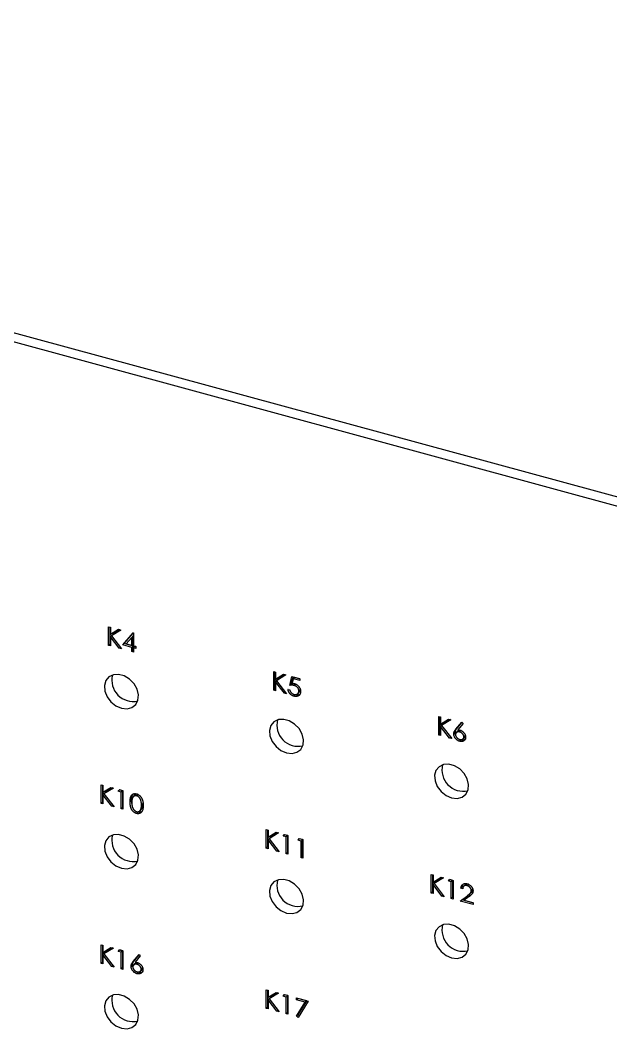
# Model space of a CAD drawing. Header units: millimetres. Extents: x 0 to 589, y 0 to 415.
# Drawn here: x 112 to 143.6, y 66.8 to 120.8 of the extents above; entities that cross this region are included whole.
import ezdxf

# ---------------------------------------------------------------- set-up
doc = ezdxf.new("R2010")
doc.units = ezdxf.units.MM

msp = doc.modelspace()

# ---------------------------------------------------------------- linework, layer by layer
at = {"color": 7, "linetype": 'Continuous', "lineweight": 25}
for p, q in [((175.258, 86.758), (49.965, 120.81)), ((174.869, 86.379), (49.576, 120.43)), ((116.694, 88.332), (116.786, 88.307)), ((116.694, 87.332), (116.694, 88.332)), ((116.771, 87.408), (116.771, 88.311)), ((116.786, 88.307), (116.786, 87.926)), ((116.786, 87.926), (117.216, 88.19)), ((117.348, 88.154), (116.841, 87.843)), ((117.317, 88.162), (116.919, 87.919)), ((117.216, 88.19), (117.348, 88.154)), ((116.864, 87.865), (116.786, 87.789)), ((116.786, 87.789), (116.786, 87.307)), ((117.265, 87.177), (116.786, 87.789)), ((116.919, 87.919), (116.841, 87.843)), ((116.841, 87.843), (117.388, 87.143)), ((116.864, 87.865), (116.864, 87.865)), ((117.448, 87.358), (118.011, 87.999)), ((117.525, 87.433), (118.02, 87.997)), ((117.937, 87.761), (117.63, 87.411)), ((118.015, 87.837), (117.937, 87.761)), ((117.937, 87.327), (117.937, 87.761)), ((118.011, 87.999), (118.03, 87.994)), ((118.015, 87.403), (118.015, 87.837)), ((118.03, 87.994), (118.03, 87.302)), ((116.771, 87.408), (116.694, 87.332)), ((116.786, 87.307), (116.694, 87.332)), ((116.786, 87.404), (116.771, 87.408)), ((117.32, 87.23), (117.265, 87.177)), ((117.388, 87.143), (117.265, 87.177)), ((117.525, 87.433), (117.448, 87.358)), ((117.937, 87.225), (117.448, 87.358)), ((118.015, 87.3), (117.525, 87.433)), ((117.63, 87.411), (117.937, 87.327)), ((118.015, 87.403), (117.937, 87.327)), ((118.015, 87.3), (117.937, 87.225)), ((117.937, 86.994), (117.937, 87.225)), ((118.015, 87.07), (117.937, 86.994)), ((118.03, 86.969), (117.937, 86.994)), ((118.015, 87.07), (118.015, 87.3)), ((118.03, 87.066), (118.015, 87.07)), ((118.03, 87.302), (118.149, 87.27)), ((118.108, 87.275), (118.03, 87.199)), ((118.03, 87.199), (118.03, 86.969)), ((118.149, 87.167), (118.03, 87.199)), ((118.149, 87.264), (118.108, 87.275)), ((118.149, 87.27), (118.149, 87.167)), ((125.538, 85.928), (125.63, 85.903)), ((125.538, 84.928), (125.538, 85.928)), ((125.616, 85.004), (125.616, 85.907)), ((125.63, 85.903), (125.63, 85.522)), ((125.63, 85.522), (126.061, 85.786)), ((125.708, 85.461), (125.63, 85.385)), ((125.63, 85.385), (125.63, 84.903)), ((126.109, 84.773), (125.63, 85.385)), ((126.193, 85.75), (125.686, 85.439)), ((125.763, 85.515), (125.686, 85.439)), ((125.686, 85.439), (126.232, 84.739)), ((125.708, 85.461), (125.708, 85.461)), ((126.161, 85.759), (125.763, 85.515)), ((126.061, 85.786), (126.193, 85.75)), ((126.411, 85.191), (126.517, 85.662)), ((126.489, 85.267), (126.574, 85.646)), ((126.517, 85.662), (126.94, 85.547)), ((126.589, 85.54), (126.534, 85.292)), ((126.667, 85.616), (126.589, 85.54)), ((126.94, 85.444), (126.589, 85.54)), ((126.94, 85.541), (126.667, 85.616)), ((126.94, 85.547), (126.94, 85.444)), ((125.616, 85.004), (125.538, 84.928)), ((125.63, 84.903), (125.538, 84.928)), ((125.63, 85), (125.616, 85.004)), ((126.164, 84.827), (126.109, 84.773)), ((126.305, 84.976), (126.398, 84.951)), ((126.489, 85.267), (126.411, 85.191)), ((126.716, 85.256), (126.638, 85.18)), ((126.826, 84.743), (126.923, 84.838)), ((126.965, 84.968), (126.887, 84.892)), ((126.232, 84.739), (126.109, 84.773)), ((126.698, 84.684), (126.62, 84.608)), ((134.382, 83.524), (134.475, 83.499)), ((134.382, 82.524), (134.382, 83.524)), ((134.46, 82.6), (134.46, 83.503)), ((134.475, 83.499), (134.475, 83.118)), ((134.475, 83.118), (134.905, 83.382)), ((135.037, 83.346), (134.53, 83.036)), ((135.005, 83.355), (134.608, 83.111)), ((134.905, 83.382), (135.037, 83.346)), ((135.304, 82.843), (135.612, 83.216)), ((135.382, 82.919), (135.62, 83.207)), ((135.612, 83.216), (135.684, 83.142)), ((134.552, 83.058), (134.475, 82.982)), ((134.475, 82.982), (134.475, 82.499)), ((134.953, 82.369), (134.475, 82.982)), ((134.608, 83.111), (134.53, 83.036)), ((134.53, 83.036), (135.077, 82.336)), ((134.552, 83.058), (134.552, 83.058)), ((135.267, 82.66), (135.189, 82.584)), ((135.283, 82.563), (135.267, 82.66)), ((135.382, 82.919), (135.304, 82.843)), ((135.411, 82.751), (135.314, 82.656)), ((135.684, 83.142), (135.411, 82.812)), ((135.576, 82.771), (135.498, 82.695)), ((134.46, 82.6), (134.382, 82.524)), ((134.475, 82.499), (134.382, 82.524)), ((134.475, 82.596), (134.46, 82.6)), ((135.008, 82.423), (134.953, 82.369)), ((135.077, 82.336), (134.953, 82.369)), ((135.579, 82.27), (135.501, 82.195)), ((135.682, 82.321), (135.779, 82.416)), ((135.809, 82.509), (135.731, 82.433)), ((116.297, 79.868), (116.389, 79.843)), ((116.297, 78.868), (116.297, 79.868)), ((116.375, 78.944), (116.375, 79.847)), ((116.389, 79.843), (116.389, 79.462)), ((116.389, 79.462), (116.82, 79.726)), ((116.467, 79.401), (116.389, 79.325)), ((116.952, 79.69), (116.445, 79.379)), ((116.522, 79.455), (116.445, 79.379)), ((116.467, 79.401), (116.467, 79.401)), ((116.92, 79.699), (116.522, 79.455)), ((116.82, 79.726), (116.952, 79.69)), ((117.21, 79.517), (117.27, 79.603)), ((117.287, 79.593), (117.21, 79.517)), ((117.368, 79.474), (117.21, 79.517)), ((117.27, 79.603), (117.461, 79.552)), ((117.287, 79.593), (117.291, 79.598)), ((117.446, 79.55), (117.287, 79.593)), ((117.446, 79.55), (117.368, 79.474)), ((117.368, 78.577), (117.368, 79.474)), ((117.446, 78.653), (117.446, 79.55)), ((117.461, 79.552), (117.461, 78.552)), ((116.375, 78.944), (116.297, 78.868)), ((116.389, 78.843), (116.297, 78.868)), ((116.389, 78.94), (116.375, 78.944)), ((116.389, 79.325), (116.389, 78.843)), ((116.868, 78.713), (116.389, 79.325)), ((116.445, 79.379), (116.991, 78.679)), ((117.922, 79.023), (117.845, 78.947)), ((117.961, 78.793), (117.922, 79.023)), ((118.104, 79.322), (118.007, 79.228)), ((118.27, 79.352), (118.193, 79.276)), ((116.923, 78.767), (116.868, 78.713)), ((116.991, 78.679), (116.868, 78.713)), ((117.446, 78.653), (117.368, 78.577)), ((117.461, 78.552), (117.368, 78.577)), ((117.461, 78.649), (117.446, 78.653)), ((118.267, 78.404), (118.19, 78.328)), ((118.358, 78.458), (118.455, 78.553)), ((118.492, 78.617), (118.414, 78.541)), ((118.44, 78.548), (118.492, 78.617)), ((118.531, 78.858), (118.453, 78.782)), ((125.141, 77.464), (125.234, 77.439)), ((125.141, 76.464), (125.141, 77.464)), ((125.219, 76.54), (125.219, 77.443)), ((125.234, 77.439), (125.234, 77.058)), ((125.234, 77.058), (125.664, 77.322)), ((125.796, 77.286), (125.289, 76.975)), ((125.764, 77.295), (125.367, 77.051)), ((125.664, 77.322), (125.796, 77.286)), ((125.311, 76.998), (125.234, 76.922)), ((125.234, 76.922), (125.234, 76.439)), ((125.712, 76.309), (125.234, 76.922)), ((125.367, 77.051), (125.289, 76.975)), ((125.289, 76.975), (125.835, 76.275)), ((125.311, 76.997), (125.311, 76.998)), ((126.054, 77.114), (126.114, 77.2)), ((126.132, 77.19), (126.054, 77.114)), ((126.213, 77.07), (126.054, 77.114)), ((126.114, 77.2), (126.305, 77.148)), ((126.132, 77.19), (126.135, 77.194)), ((126.29, 77.146), (126.132, 77.19)), ((126.29, 77.146), (126.213, 77.07)), ((126.213, 76.173), (126.213, 77.07)), ((126.29, 76.249), (126.29, 77.146)), ((126.305, 77.148), (126.305, 76.148)), ((126.847, 76.898), (126.908, 76.984)), ((126.925, 76.974), (126.847, 76.898)), ((127.006, 76.855), (126.847, 76.898)), ((126.908, 76.984), (127.099, 76.932)), ((126.925, 76.974), (126.929, 76.978)), ((127.084, 76.931), (126.925, 76.974)), ((127.084, 76.931), (127.006, 76.855)), ((127.006, 75.957), (127.006, 76.855)), ((127.084, 76.033), (127.084, 76.931)), ((127.099, 76.932), (127.099, 75.932)), ((125.219, 76.54), (125.141, 76.464)), ((125.234, 76.439), (125.141, 76.464)), ((125.234, 76.536), (125.219, 76.54)), ((125.767, 76.363), (125.712, 76.309)), ((125.835, 76.275), (125.712, 76.309)), ((126.29, 76.249), (126.213, 76.173)), ((126.305, 76.148), (126.213, 76.173)), ((126.305, 76.245), (126.29, 76.249)), ((127.084, 76.033), (127.006, 75.957)), ((127.099, 75.932), (127.006, 75.957)), ((127.099, 76.029), (127.084, 76.033)), ((133.985, 75.061), (134.078, 75.035)), ((133.985, 74.061), (133.985, 75.061)), ((134.063, 74.137), (134.063, 75.039)), ((134.078, 75.035), (134.078, 74.655)), ((134.078, 74.655), (134.508, 74.919)), ((134.156, 74.594), (134.078, 74.518)), ((134.64, 74.883), (134.133, 74.572)), ((134.211, 74.648), (134.133, 74.572)), ((134.133, 74.572), (134.68, 73.872)), ((134.156, 74.594), (134.156, 74.594)), ((134.608, 74.891), (134.211, 74.648)), ((134.508, 74.919), (134.64, 74.883)), ((134.898, 74.71), (134.959, 74.796)), ((134.976, 74.786), (134.898, 74.71)), ((135.057, 74.667), (134.898, 74.71)), ((134.959, 74.796), (135.149, 74.744)), ((134.976, 74.786), (134.979, 74.791)), ((135.134, 74.743), (134.976, 74.786)), ((135.134, 74.743), (135.057, 74.667)), ((135.057, 73.769), (135.057, 74.667)), ((135.134, 73.845), (135.134, 74.743)), ((135.149, 74.744), (135.149, 73.744)), ((135.982, 74.538), (135.904, 74.462)), ((134.063, 74.137), (133.985, 74.061)), ((134.078, 74.035), (133.985, 74.061)), ((134.078, 74.132), (134.063, 74.137)), ((134.078, 74.518), (134.078, 74.035)), ((134.556, 73.905), (134.078, 74.518)), ((135.65, 74.397), (135.573, 74.321)), ((135.665, 74.296), (135.573, 74.321)), ((135.691, 74.386), (135.65, 74.397)), ((135.806, 74.515), (135.709, 74.42)), ((136.053, 74.042), (136.151, 74.137)), ((136.206, 74.274), (136.128, 74.199)), ((134.611, 73.959), (134.556, 73.905)), ((134.68, 73.872), (134.556, 73.905)), ((135.134, 73.845), (135.057, 73.769)), ((135.149, 73.744), (135.057, 73.769)), ((135.149, 73.841), (135.134, 73.845)), ((135.533, 73.64), (135.933, 73.945)), ((136.234, 73.449), (135.533, 73.64)), ((136.234, 73.546), (135.627, 73.712)), ((136.012, 73.879), (135.754, 73.682)), ((135.832, 73.758), (135.754, 73.682)), ((135.754, 73.682), (136.234, 73.552)), ((136.09, 73.955), (135.832, 73.758)), ((136.09, 73.955), (136.012, 73.879)), ((136.234, 73.552), (136.234, 73.449)), ((116.297, 71.296), (116.389, 71.271)), ((116.297, 70.296), (116.297, 71.296)), ((116.375, 70.372), (116.375, 71.275)), ((116.389, 71.271), (116.389, 70.89)), ((116.389, 70.89), (116.82, 71.154)), ((116.467, 70.83), (116.389, 70.754)), ((116.952, 71.118), (116.445, 70.807)), ((116.522, 70.883), (116.445, 70.807)), ((116.445, 70.807), (116.991, 70.107)), ((116.467, 70.829), (116.467, 70.83)), ((116.92, 71.127), (116.522, 70.883)), ((116.82, 71.154), (116.952, 71.118)), ((117.21, 70.946), (117.27, 71.032)), ((117.287, 71.022), (117.21, 70.946)), ((117.368, 70.902), (117.21, 70.946)), ((117.27, 71.032), (117.461, 70.98)), ((117.287, 71.022), (117.291, 71.026)), ((117.446, 70.978), (117.287, 71.022)), ((117.446, 70.978), (117.368, 70.902)), ((117.368, 70.005), (117.368, 70.902)), ((117.446, 70.081), (117.446, 70.978)), ((117.461, 70.98), (117.461, 69.98)), ((118.013, 70.399), (118.321, 70.772)), ((118.091, 70.475), (118.329, 70.763)), ((118.321, 70.772), (118.392, 70.698)), ((116.375, 70.372), (116.297, 70.296)), ((116.389, 70.271), (116.297, 70.296)), ((116.389, 70.368), (116.375, 70.372)), ((116.389, 70.754), (116.389, 70.271)), ((116.868, 70.141), (116.389, 70.754)), ((118.091, 70.475), (118.013, 70.399)), ((118.12, 70.307), (118.023, 70.212)), ((118.392, 70.698), (118.119, 70.368)), ((118.285, 70.327), (118.207, 70.251)), ((116.923, 70.195), (116.868, 70.141)), ((116.991, 70.107), (116.868, 70.141)), ((117.446, 70.081), (117.368, 70.005)), ((117.461, 69.98), (117.368, 70.005)), ((117.461, 70.077), (117.446, 70.081)), ((117.975, 70.216), (117.897, 70.14)), ((117.991, 70.119), (117.975, 70.216)), ((118.288, 69.827), (118.21, 69.751)), ((118.39, 69.877), (118.487, 69.972)), ((118.518, 70.065), (118.44, 69.989)), ((125.141, 68.893), (125.234, 68.867)), ((125.141, 67.893), (125.141, 68.893)), ((125.219, 67.968), (125.219, 68.871)), ((125.234, 68.867), (125.234, 68.487)), ((125.234, 68.487), (125.664, 68.751)), ((125.796, 68.715), (125.289, 68.404)), ((125.764, 68.723), (125.367, 68.48)), ((125.664, 68.751), (125.796, 68.715)), ((126.054, 68.542), (126.114, 68.628)), ((126.132, 68.618), (126.054, 68.542)), ((126.114, 68.628), (126.305, 68.576)), ((126.132, 68.618), (126.135, 68.623)), ((126.29, 68.575), (126.132, 68.618)), ((125.311, 68.426), (125.234, 68.35)), ((125.234, 68.35), (125.234, 67.867)), ((125.712, 67.737), (125.234, 68.35)), ((125.367, 68.48), (125.289, 68.404)), ((125.289, 68.404), (125.835, 67.704)), ((125.311, 68.426), (125.311, 68.426)), ((126.213, 68.499), (126.054, 68.542)), ((126.29, 68.575), (126.213, 68.499)), ((126.213, 67.601), (126.213, 68.499)), ((126.29, 67.677), (126.29, 68.575)), ((126.305, 68.576), (126.305, 67.576)), ((126.755, 68.454), (127.39, 68.281)), ((126.755, 68.351), (126.755, 68.454)), ((126.833, 68.427), (126.755, 68.351)), ((127.233, 68.221), (126.755, 68.351)), ((126.767, 67.468), (127.233, 68.221)), ((126.833, 68.427), (126.833, 68.433)), ((127.311, 68.297), (126.833, 68.427)), ((126.845, 67.543), (127.311, 68.297)), ((127.39, 68.281), (126.847, 67.403)), ((127.311, 68.297), (127.233, 68.221)), ((125.219, 67.968), (125.141, 67.893)), ((125.234, 67.867), (125.141, 67.893)), ((125.234, 67.964), (125.219, 67.968)), ((125.767, 67.791), (125.712, 67.737)), ((125.835, 67.704), (125.712, 67.737)), ((126.29, 67.677), (126.213, 67.601)), ((126.305, 67.576), (126.213, 67.601)), ((126.305, 67.673), (126.29, 67.677)), ((126.845, 67.543), (126.767, 67.468)), ((126.905, 67.496), (126.845, 67.543)), ((126.847, 67.403), (126.767, 67.468))]:
    msp.add_line(p, q, dxfattribs=at)
at = {"color": 7, "linetype": 'Continuous', "lineweight": 25, "flags": 128}
for points in [[(117.382, 83.973), (117.678, 83.941), (117.943, 84.007), (118.147, 84.167), (118.267, 84.401), (118.292, 84.685), (118.218, 84.987), (118.054, 85.276), (117.817, 85.52), (117.532, 85.692), (117.231, 85.774), (116.947, 85.756), (116.709, 85.642), (116.545, 85.442), (116.471, 85.18), (116.496, 84.882), (116.616, 84.582), (116.82, 84.313), (117.085, 84.102), (117.382, 83.973)], [(126.226, 81.57), (126.522, 81.537), (126.787, 81.604), (126.991, 81.763), (127.112, 81.997), (127.137, 82.281), (127.063, 82.584), (126.898, 82.872), (126.661, 83.116), (126.376, 83.288), (126.075, 83.37), (125.791, 83.353), (125.553, 83.238), (125.389, 83.039), (125.315, 82.776), (125.34, 82.479), (125.461, 82.179), (125.664, 81.909), (125.929, 81.698), (126.226, 81.57)], [(135.07, 79.166), (135.367, 79.133), (135.631, 79.2), (135.835, 79.359), (135.956, 79.593), (135.981, 79.877), (135.907, 80.18), (135.742, 80.469), (135.505, 80.712), (135.22, 80.884), (134.919, 80.966), (134.635, 80.949), (134.398, 80.834), (134.233, 80.635), (134.159, 80.372), (134.184, 80.075), (134.305, 79.775), (134.509, 79.505), (134.773, 79.295), (135.07, 79.166)], [(117.382, 75.402), (117.678, 75.369), (117.943, 75.436), (118.147, 75.595), (118.267, 75.829), (118.292, 76.113), (118.218, 76.416), (118.054, 76.704), (117.817, 76.948), (117.532, 77.12), (117.231, 77.202), (116.947, 77.185), (116.709, 77.07), (116.545, 76.871), (116.471, 76.608), (116.496, 76.311), (116.616, 76.011), (116.82, 75.741), (117.085, 75.53), (117.382, 75.402)], [(126.226, 72.998), (126.522, 72.965), (126.787, 73.032), (126.991, 73.191), (127.112, 73.425), (127.137, 73.709), (127.063, 74.012), (126.898, 74.301), (126.661, 74.544), (126.376, 74.716), (126.075, 74.798), (125.791, 74.781), (125.553, 74.666), (125.389, 74.467), (125.315, 74.204), (125.34, 73.907), (125.461, 73.607), (125.664, 73.337), (125.929, 73.127), (126.226, 72.998)], [(135.07, 70.594), (135.367, 70.562), (135.631, 70.628), (135.835, 70.788), (135.956, 71.022), (135.981, 71.306), (135.907, 71.608), (135.742, 71.897), (135.505, 72.141), (135.22, 72.313), (134.919, 72.395), (134.635, 72.377), (134.398, 72.263), (134.233, 72.063), (134.159, 71.801), (134.184, 71.503), (134.305, 71.203), (134.509, 70.934), (134.773, 70.723), (135.07, 70.594)], [(117.382, 66.83), (117.678, 66.797), (117.943, 66.864), (118.147, 67.023), (118.267, 67.257), (118.292, 67.541), (118.218, 67.844), (118.054, 68.133), (117.817, 68.376), (117.532, 68.548), (117.231, 68.63), (116.947, 68.613), (116.709, 68.498), (116.545, 68.299), (116.471, 68.036), (116.496, 67.739), (116.616, 67.439), (116.82, 67.169), (117.085, 66.959), (117.382, 66.83)]]:
    msp.add_lwpolyline(points, dxfattribs=at)
at = {"color": 7, "linetype": 'Continuous', "lineweight": 25}
for centre in [(118.004, 85.467), (126.848, 83.063), (135.693, 80.659), (118.004, 76.895), (126.848, 74.491), (135.693, 72.088), (118.004, 68.323)]:
    msp.add_arc(centre, 1.139, 166, 282.6101, dxfattribs=at)
for points, knots in [([(126.62, 84.608), (126.61, 84.611), (126.589, 84.617), (126.56, 84.629), (126.531, 84.643), (126.504, 84.659), (126.478, 84.677), (126.453, 84.698), (126.43, 84.72), (126.408, 84.744), (126.387, 84.77), (126.369, 84.797), (126.353, 84.825), (126.339, 84.853), (126.327, 84.883), (126.318, 84.913), (126.31, 84.944), (126.307, 84.965), (126.305, 84.976)], [0, 0, 0, 0, 0.065421, 0.128708, 0.190236, 0.250724, 0.310637, 0.370766, 0.431615, 0.493523, 0.555883, 0.617342, 0.678668, 0.740711, 0.802985, 0.866803, 0.932347, 1, 1, 1, 1]), ([(126.398, 84.951), (126.4, 84.941), (126.404, 84.921), (126.414, 84.893), (126.426, 84.867), (126.44, 84.842), (126.456, 84.82), (126.475, 84.799), (126.497, 84.779), (126.52, 84.76), (126.545, 84.743), (126.572, 84.73), (126.598, 84.718), (126.616, 84.712), (126.625, 84.709)], [0, 0, 0, 0, 0.094687, 0.181994, 0.264377, 0.34218, 0.418618, 0.496509, 0.577369, 0.661511, 0.746733, 0.831258, 0.915206, 1, 1, 1, 1]), ([(126.638, 85.18), (126.63, 85.182), (126.614, 85.186), (126.588, 85.191), (126.562, 85.194), (126.534, 85.196), (126.505, 85.197), (126.475, 85.196), (126.443, 85.194), (126.422, 85.192), (126.411, 85.191)], [0, 0, 0, 0, 0.102203, 0.211023, 0.3251, 0.446502, 0.573788, 0.708901, 0.850358, 1, 1, 1, 1]), ([(126.716, 85.256), (126.708, 85.258), (126.692, 85.262), (126.666, 85.267), (126.64, 85.27), (126.612, 85.272), (126.583, 85.272), (126.552, 85.272), (126.521, 85.27), (126.5, 85.268), (126.489, 85.267)], [0, 0, 0, 0, 0.102203, 0.211023, 0.3251, 0.446502, 0.573788, 0.708901, 0.850358, 1, 1, 1, 1]), ([(126.534, 85.292), (126.544, 85.292), (126.566, 85.292), (126.597, 85.29), (126.626, 85.285), (126.646, 85.281), (126.655, 85.278)], [0, 0, 0, 0, 0.275068, 0.532901, 0.773973, 1, 1, 1, 1]), ([(126.98, 84.863), (126.98, 84.855), (126.979, 84.839), (126.977, 84.815), (126.973, 84.793), (126.968, 84.771), (126.962, 84.75), (126.954, 84.731), (126.944, 84.712), (126.933, 84.694), (126.921, 84.677), (126.907, 84.662), (126.893, 84.648), (126.878, 84.636), (126.861, 84.625), (126.844, 84.616), (126.825, 84.608), (126.805, 84.602), (126.785, 84.597), (126.764, 84.594), (126.742, 84.592), (126.719, 84.592), (126.695, 84.594), (126.671, 84.597), (126.646, 84.602), (126.629, 84.606), (126.62, 84.608)], [0, 0, 0, 0, 0.044014, 0.087434, 0.130118, 0.172554, 0.214555, 0.256298, 0.298438, 0.340849, 0.382715, 0.423924, 0.464246, 0.504074, 0.543862, 0.583567, 0.623094, 0.663229, 0.703551, 0.743938, 0.784541, 0.82575, 0.867757, 0.910745, 0.954914, 1, 1, 1, 1]), ([(126.625, 84.709), (126.634, 84.707), (126.651, 84.703), (126.677, 84.7), (126.702, 84.698), (126.725, 84.7), (126.748, 84.704), (126.77, 84.711), (126.791, 84.72), (126.81, 84.731), (126.828, 84.745), (126.844, 84.761), (126.857, 84.778), (126.868, 84.797), (126.877, 84.818), (126.883, 84.841), (126.886, 84.866), (126.887, 84.883), (126.887, 84.892)], [0, 0, 0, 0, 0.064207, 0.126425, 0.18768, 0.248216, 0.308305, 0.369661, 0.431699, 0.495947, 0.559758, 0.622295, 0.683911, 0.745092, 0.80674, 0.869087, 0.93329, 1, 1, 1, 1]), ([(126.887, 84.892), (126.887, 84.9), (126.887, 84.916), (126.883, 84.94), (126.878, 84.963), (126.871, 84.985), (126.861, 85.008), (126.849, 85.029), (126.835, 85.05), (126.82, 85.07), (126.802, 85.089), (126.783, 85.107), (126.762, 85.123), (126.74, 85.138), (126.717, 85.151), (126.692, 85.162), (126.666, 85.172), (126.648, 85.178), (126.638, 85.18)], [0, 0, 0, 0, 0.065351, 0.127916, 0.18836, 0.247216, 0.30563, 0.36377, 0.422661, 0.482687, 0.5433, 0.604118, 0.664965, 0.727413, 0.791468, 0.858055, 0.927037, 1, 1, 1, 1]), ([(126.655, 85.278), (126.667, 85.275), (126.689, 85.268), (126.722, 85.255), (126.754, 85.239), (126.784, 85.221), (126.813, 85.2), (126.839, 85.177), (126.865, 85.151), (126.888, 85.123), (126.91, 85.094), (126.929, 85.063), (126.945, 85.032), (126.957, 85), (126.968, 84.966), (126.974, 84.933), (126.979, 84.898), (126.979, 84.875), (126.98, 84.863)], [0, 0, 0, 0, 0.065808, 0.129394, 0.190894, 0.251281, 0.310815, 0.370371, 0.430768, 0.492881, 0.555104, 0.616067, 0.677256, 0.73826, 0.800762, 0.864778, 0.931045, 1, 1, 1, 1]), ([(126.912, 84.83), (126.927, 84.847), (126.959, 84.884), (126.963, 84.939), (126.965, 84.968)], [0, 0, 0, 0, 0.465769, 1, 1, 1, 1]), ([(126.971, 84.739), (126.959, 84.724), (126.924, 84.68), (126.823, 84.661), (126.739, 84.676), (126.698, 84.684)], [0, 0, 0, 0, 0.211092, 0.605167, 1, 1, 1, 1]), ([(135.189, 82.584), (135.189, 82.594), (135.19, 82.615), (135.195, 82.645), (135.203, 82.676), (135.212, 82.701), (135.221, 82.721), (135.229, 82.737), (135.239, 82.753), (135.249, 82.771), (135.261, 82.788), (135.274, 82.806), (135.289, 82.824), (135.299, 82.837), (135.304, 82.843)], [0, 0, 0, 0, 0.097818, 0.199726, 0.305276, 0.415811, 0.474472, 0.537274, 0.603657, 0.674299, 0.749834, 0.828598, 0.912378, 1, 1, 1, 1]), ([(135.267, 82.66), (135.267, 82.67), (135.268, 82.691), (135.273, 82.721), (135.281, 82.752), (135.29, 82.777), (135.299, 82.797), (135.307, 82.813), (135.317, 82.829), (135.327, 82.847), (135.339, 82.864), (135.352, 82.882), (135.367, 82.9), (135.377, 82.913), (135.382, 82.919)], [0, 0, 0, 0, 0.097818, 0.199726, 0.305276, 0.415811, 0.474472, 0.537274, 0.603657, 0.674299, 0.749834, 0.828598, 0.912378, 1, 1, 1, 1]), ([(135.498, 82.695), (135.491, 82.697), (135.475, 82.701), (135.453, 82.705), (135.431, 82.706), (135.411, 82.705), (135.392, 82.702), (135.374, 82.697), (135.357, 82.689), (135.342, 82.68), (135.327, 82.669), (135.315, 82.657), (135.305, 82.643), (135.296, 82.628), (135.29, 82.612), (135.285, 82.594), (135.282, 82.575), (135.282, 82.562), (135.282, 82.555)], [0, 0, 0, 0, 0.070599, 0.137901, 0.203196, 0.26679, 0.329106, 0.390654, 0.452653, 0.515748, 0.577926, 0.63893, 0.698351, 0.757296, 0.816394, 0.876267, 0.936817, 1, 1, 1, 1]), ([(135.576, 82.771), (135.545, 82.777), (135.484, 82.788), (135.423, 82.767), (135.405, 82.743), (135.403, 82.74)], [0, 0, 0, 0, 0.470269, 0.939295, 1, 1, 1, 1]), ([(135.411, 82.812), (135.429, 82.81), (135.465, 82.806), (135.5, 82.797), (135.518, 82.793)], [0, 0, 0, 0, 0.512659, 1, 1, 1, 1]), ([(135.731, 82.433), (135.731, 82.44), (135.731, 82.453), (135.727, 82.474), (135.722, 82.494), (135.715, 82.514), (135.705, 82.534), (135.693, 82.554), (135.679, 82.574), (135.663, 82.593), (135.646, 82.611), (135.627, 82.628), (135.608, 82.643), (135.588, 82.657), (135.567, 82.669), (135.545, 82.68), (135.522, 82.688), (135.506, 82.693), (135.498, 82.695)], [0, 0, 0, 0, 0.061138, 0.119994, 0.178225, 0.236256, 0.294929, 0.354716, 0.41673, 0.480664, 0.545832, 0.609758, 0.672971, 0.736017, 0.799839, 0.864775, 0.931088, 1, 1, 1, 1]), ([(135.518, 82.793), (135.528, 82.79), (135.549, 82.783), (135.579, 82.771), (135.608, 82.757), (135.636, 82.74), (135.663, 82.72), (135.688, 82.699), (135.712, 82.674), (135.735, 82.648), (135.756, 82.621), (135.774, 82.593), (135.79, 82.564), (135.802, 82.535), (135.812, 82.505), (135.819, 82.475), (135.823, 82.444), (135.824, 82.423), (135.824, 82.413)], [0, 0, 0, 0, 0.065231, 0.128405, 0.190067, 0.250943, 0.311546, 0.372863, 0.435024, 0.499072, 0.563091, 0.62551, 0.68668, 0.747283, 0.808563, 0.870742, 0.934341, 1, 1, 1, 1]), ([(135.501, 82.195), (135.488, 82.199), (135.46, 82.207), (135.42, 82.226), (135.381, 82.249), (135.344, 82.276), (135.309, 82.307), (135.279, 82.342), (135.252, 82.379), (135.229, 82.419), (135.212, 82.46), (135.198, 82.502), (135.191, 82.543), (135.19, 82.57), (135.189, 82.584)], [0, 0, 0, 0, 0.084335, 0.167052, 0.249566, 0.33274, 0.415915, 0.497828, 0.580373, 0.6646, 0.749467, 0.83251, 0.915639, 1, 1, 1, 1]), ([(135.282, 82.555), (135.282, 82.548), (135.282, 82.535), (135.285, 82.515), (135.29, 82.494), (135.298, 82.474), (135.307, 82.455), (135.319, 82.435), (135.332, 82.416), (135.347, 82.397), (135.364, 82.379), (135.382, 82.362), (135.4, 82.347), (135.42, 82.334), (135.44, 82.322), (135.462, 82.311), (135.484, 82.303), (135.499, 82.298), (135.506, 82.296)], [0, 0, 0, 0, 0.061842, 0.121262, 0.180746, 0.239231, 0.298308, 0.358183, 0.420359, 0.484792, 0.549938, 0.613718, 0.676681, 0.739154, 0.8022, 0.86674, 0.93205, 1, 1, 1, 1]), ([(135.824, 82.413), (135.824, 82.399), (135.823, 82.372), (135.814, 82.334), (135.802, 82.299), (135.783, 82.269), (135.761, 82.242), (135.733, 82.22), (135.701, 82.202), (135.666, 82.19), (135.627, 82.183), (135.587, 82.181), (135.544, 82.184), (135.516, 82.191), (135.501, 82.195)], [0, 0, 0, 0, 0.0859479, 0.1691252, 0.2503991, 0.3322897, 0.4133643, 0.4941723, 0.5760217, 0.660757, 0.7457831, 0.8300436, 0.9140275, 1, 1, 1, 1]), ([(135.506, 82.296), (135.514, 82.294), (135.529, 82.29), (135.551, 82.287), (135.573, 82.286), (135.593, 82.287), (135.613, 82.289), (135.631, 82.294), (135.649, 82.301), (135.666, 82.31), (135.681, 82.321), (135.694, 82.333), (135.706, 82.346), (135.715, 82.361), (135.722, 82.377), (135.728, 82.394), (135.731, 82.413), (135.731, 82.426), (135.731, 82.433)], [0, 0, 0, 0, 0.067962, 0.133283, 0.197835, 0.260892, 0.323377, 0.38635, 0.449638, 0.514795, 0.57924, 0.641814, 0.701359, 0.760727, 0.819222, 0.878716, 0.938147, 1, 1, 1, 1]), ([(135.832, 82.326), (135.817, 82.31), (135.782, 82.27), (135.689, 82.251), (135.616, 82.264), (135.579, 82.27)], [0, 0, 0, 0, 0.251014, 0.625504, 1, 1, 1, 1]), ([(135.767, 82.409), (135.778, 82.419), (135.804, 82.444), (135.807, 82.485), (135.809, 82.509)], [0, 0, 0, 0, 0.409948, 1, 1, 1, 1]), ([(117.922, 79.023), (117.924, 79.143), (117.927, 79.291), (118.01, 79.386), (118.026, 79.404)], [0, 0, 0, 0, 0.815047, 1, 1, 1, 1]), ([(117.845, 78.947), (117.845, 78.963), (117.845, 78.994), (117.847, 79.039), (117.85, 79.08), (117.855, 79.119), (117.861, 79.154), (117.869, 79.186), (117.877, 79.215), (117.888, 79.241), (117.899, 79.264), (117.912, 79.286), (117.926, 79.305), (117.94, 79.322), (117.956, 79.338), (117.973, 79.351), (117.992, 79.362), (118.011, 79.372), (118.031, 79.379), (118.052, 79.385), (118.074, 79.389), (118.096, 79.391), (118.118, 79.391), (118.142, 79.389), (118.165, 79.385), (118.181, 79.381), (118.19, 79.379)], [0, 0, 0, 0, 0.068595, 0.133246, 0.194313, 0.251279, 0.304513, 0.354235, 0.400481, 0.443411, 0.484015, 0.523252, 0.561042, 0.5979, 0.633518, 0.668314, 0.702496, 0.736685, 0.770293, 0.803437, 0.835913, 0.86846, 0.900847, 0.933467, 0.966258, 1, 1, 1, 1]), ([(118.19, 78.328), (118.181, 78.33), (118.165, 78.335), (118.142, 78.344), (118.118, 78.355), (118.096, 78.367), (118.074, 78.38), (118.053, 78.396), (118.032, 78.413), (118.012, 78.431), (117.993, 78.451), (117.974, 78.472), (117.957, 78.495), (117.942, 78.519), (117.927, 78.544), (117.913, 78.571), (117.9, 78.6), (117.888, 78.629), (117.878, 78.661), (117.869, 78.695), (117.862, 78.731), (117.855, 78.77), (117.85, 78.811), (117.847, 78.854), (117.845, 78.9), (117.845, 78.931), (117.845, 78.947)], [0, 0, 0, 0, 0.033787, 0.066622, 0.099285, 0.131361, 0.163585, 0.196104, 0.228902, 0.262158, 0.295991, 0.330218, 0.36506, 0.400951, 0.43762, 0.475708, 0.515381, 0.556414, 0.599765, 0.646424, 0.696431, 0.749782, 0.806573, 0.867436, 0.931887, 1, 1, 1, 1]), ([(118.193, 79.276), (118.181, 79.278), (118.158, 79.283), (118.125, 79.284), (118.092, 79.279), (118.067, 79.27), (118.047, 79.261), (118.033, 79.251), (118.02, 79.241), (118.008, 79.228), (117.997, 79.215), (117.986, 79.2), (117.977, 79.183), (117.969, 79.164), (117.961, 79.144), (117.955, 79.12), (117.949, 79.094), (117.945, 79.065), (117.941, 79.033), (117.939, 78.999), (117.937, 78.962), (117.937, 78.936), (117.937, 78.922)], [0, 0, 0, 0, 0.060387, 0.120883, 0.182755, 0.247811, 0.281299, 0.315088, 0.349702, 0.384857, 0.420966, 0.458511, 0.497175, 0.537602, 0.580503, 0.627468, 0.678388, 0.733983, 0.793747, 0.857714, 0.926698, 1, 1, 1, 1]), ([(117.937, 78.922), (117.937, 78.909), (117.937, 78.883), (117.939, 78.845), (117.941, 78.809), (117.945, 78.775), (117.949, 78.744), (117.954, 78.715), (117.961, 78.688), (117.968, 78.663), (117.977, 78.64), (117.986, 78.618), (117.996, 78.598), (118.008, 78.578), (118.02, 78.559), (118.033, 78.541), (118.047, 78.525), (118.067, 78.504), (118.092, 78.481), (118.125, 78.458), (118.159, 78.441), (118.181, 78.433), (118.193, 78.43)], [0, 0, 0, 0, 0.072951, 0.141584, 0.205926, 0.265301, 0.320597, 0.371817, 0.41879, 0.461699, 0.502134, 0.540804, 0.578181, 0.614297, 0.649678, 0.684299, 0.718359, 0.752081, 0.817652, 0.879722, 0.939966, 1, 1, 1, 1]), ([(118.27, 79.352), (118.247, 79.356), (118.2, 79.364), (118.138, 79.348), (118.109, 79.323), (118.095, 79.312)], [0, 0, 0, 0, 0.346965, 0.69432, 1, 1, 1, 1]), ([(118.19, 79.379), (118.198, 79.377), (118.214, 79.372), (118.238, 79.363), (118.262, 79.352), (118.285, 79.34), (118.307, 79.326), (118.329, 79.31), (118.35, 79.293), (118.371, 79.274), (118.39, 79.254), (118.409, 79.232), (118.427, 79.209), (118.443, 79.184), (118.459, 79.158), (118.473, 79.13), (118.486, 79.101), (118.499, 79.07), (118.51, 79.038), (118.52, 79.003), (118.528, 78.967), (118.534, 78.929), (118.539, 78.888), (118.543, 78.846), (118.545, 78.802), (118.545, 78.772), (118.546, 78.756)], [0, 0, 0, 0, 0.033788, 0.067194, 0.099862, 0.132567, 0.165151, 0.197913, 0.231319, 0.265083, 0.299255, 0.334399, 0.369943, 0.406284, 0.444064, 0.482998, 0.523354, 0.565537, 0.609613, 0.656391, 0.705885, 0.758325, 0.813832, 0.872795, 0.934722, 1, 1, 1, 1]), ([(118.453, 78.782), (118.453, 78.794), (118.453, 78.818), (118.451, 78.852), (118.448, 78.886), (118.445, 78.918), (118.44, 78.949), (118.434, 78.978), (118.427, 79.006), (118.419, 79.033), (118.41, 79.058), (118.4, 79.082), (118.389, 79.104), (118.377, 79.126), (118.365, 79.146), (118.352, 79.164), (118.337, 79.181), (118.318, 79.202), (118.292, 79.224), (118.26, 79.248), (118.226, 79.265), (118.204, 79.272), (118.193, 79.276)], [0, 0, 0, 0, 0.065681, 0.128486, 0.188175, 0.245106, 0.299448, 0.350823, 0.399942, 0.446672, 0.491255, 0.533376, 0.573853, 0.612526, 0.649597, 0.685532, 0.720106, 0.753838, 0.818925, 0.880493, 0.940311, 1, 1, 1, 1]), ([(118.546, 78.756), (118.545, 78.741), (118.545, 78.711), (118.543, 78.668), (118.539, 78.628), (118.535, 78.591), (118.528, 78.556), (118.52, 78.525), (118.511, 78.495), (118.5, 78.469), (118.487, 78.445), (118.474, 78.424), (118.46, 78.404), (118.444, 78.386), (118.428, 78.37), (118.41, 78.356), (118.391, 78.345), (118.371, 78.335), (118.351, 78.327), (118.329, 78.321), (118.307, 78.318), (118.285, 78.316), (118.262, 78.316), (118.238, 78.318), (118.214, 78.322), (118.198, 78.326), (118.19, 78.328)], [0, 0, 0, 0, 0.065063, 0.126773, 0.185516, 0.240765, 0.29298, 0.34225, 0.388919, 0.432776, 0.474628, 0.514775, 0.553606, 0.591426, 0.628028, 0.663804, 0.698984, 0.733591, 0.767628, 0.801208, 0.834264, 0.866981, 0.89972, 0.932702, 0.966176, 1, 1, 1, 1]), ([(118.193, 78.43), (118.204, 78.427), (118.227, 78.422), (118.26, 78.421), (118.293, 78.426), (118.318, 78.435), (118.337, 78.444), (118.351, 78.453), (118.364, 78.464), (118.376, 78.476), (118.387, 78.49), (118.397, 78.506), (118.406, 78.523), (118.411, 78.535), (118.414, 78.541)], [0, 0, 0, 0, 0.112813, 0.225394, 0.339595, 0.459675, 0.521735, 0.583926, 0.648174, 0.713881, 0.781004, 0.851451, 0.924051, 1, 1, 1, 1]), ([(118.507, 78.465), (118.486, 78.443), (118.448, 78.401), (118.358, 78.387), (118.297, 78.398), (118.267, 78.404)], [0, 0, 0, 0, 0.3644348, 0.68222, 1, 1, 1, 1]), ([(118.414, 78.541), (118.417, 78.549), (118.423, 78.566), (118.432, 78.591), (118.438, 78.619), (118.444, 78.648), (118.448, 78.679), (118.451, 78.712), (118.453, 78.746), (118.453, 78.77), (118.453, 78.782)], [0, 0, 0, 0, 0.1105883, 0.2245418, 0.3425035, 0.4643241, 0.590756, 0.7222275, 0.8588428, 1, 1, 1, 1]), ([(118.492, 78.617), (118.495, 78.625), (118.501, 78.642), (118.509, 78.667), (118.516, 78.695), (118.522, 78.724), (118.525, 78.755), (118.529, 78.788), (118.53, 78.822), (118.531, 78.846), (118.531, 78.858)], [0, 0, 0, 0, 0.1105883, 0.2245418, 0.3425035, 0.4643241, 0.590756, 0.7222275, 0.8588428, 1, 1, 1, 1]), ([(135.573, 74.321), (135.573, 74.333), (135.574, 74.356), (135.58, 74.389), (135.588, 74.419), (135.599, 74.447), (135.613, 74.473), (135.63, 74.496), (135.65, 74.516), (135.672, 74.534), (135.696, 74.55), (135.723, 74.562), (135.75, 74.57), (135.779, 74.576), (135.81, 74.578), (135.842, 74.576), (135.875, 74.572), (135.898, 74.566), (135.909, 74.563)], [0, 0, 0, 0, 0.068791, 0.135103, 0.198979, 0.261904, 0.323495, 0.385195, 0.446969, 0.509765, 0.572251, 0.633405, 0.693251, 0.752583, 0.812579, 0.873275, 0.93555, 1, 1, 1, 1]), ([(135.982, 74.538), (135.948, 74.544), (135.879, 74.554), (135.814, 74.531), (135.797, 74.506), (135.797, 74.505)], [0, 0, 0, 0, 0.496995, 0.993012, 1, 1, 1, 1]), ([(135.909, 74.563), (135.92, 74.56), (135.943, 74.554), (135.975, 74.54), (136.006, 74.525), (136.035, 74.508), (136.063, 74.487), (136.088, 74.465), (136.113, 74.441), (136.135, 74.414), (136.155, 74.386), (136.172, 74.357), (136.187, 74.329), (136.2, 74.3), (136.209, 74.27), (136.216, 74.241), (136.22, 74.211), (136.22, 74.191), (136.221, 74.181)], [0, 0, 0, 0, 0.069475, 0.136517, 0.200789, 0.26383, 0.325735, 0.387291, 0.449509, 0.512968, 0.576275, 0.63758, 0.697903, 0.757172, 0.816599, 0.876653, 0.93729, 1, 1, 1, 1]), ([(135.65, 74.397), (135.651, 74.409), (135.652, 74.432), (135.658, 74.465), (135.666, 74.495), (135.674, 74.517), (135.68, 74.528), (135.681, 74.531)], [0, 0, 0, 0, 0.0687908, 0.1351033, 0.1989787, 0.2619043, 0.28, 0.28, 0.28, 0.28]), ([(135.904, 74.462), (135.896, 74.464), (135.88, 74.468), (135.857, 74.472), (135.835, 74.473), (135.814, 74.472), (135.794, 74.469), (135.774, 74.464), (135.756, 74.456), (135.74, 74.446), (135.724, 74.435), (135.71, 74.421), (135.698, 74.405), (135.688, 74.387), (135.679, 74.368), (135.673, 74.346), (135.668, 74.322), (135.666, 74.305), (135.665, 74.296)], [0, 0, 0, 0, 0.064439, 0.126547, 0.186887, 0.245878, 0.304041, 0.362191, 0.420976, 0.48066, 0.5406, 0.600689, 0.661936, 0.724443, 0.789038, 0.856314, 0.926352, 1, 1, 1, 1]), ([(136.128, 74.199), (136.128, 74.205), (136.128, 74.219), (136.124, 74.24), (136.119, 74.26), (136.112, 74.28), (136.103, 74.3), (136.092, 74.32), (136.079, 74.34), (136.064, 74.359), (136.047, 74.378), (136.029, 74.395), (136.011, 74.41), (135.991, 74.424), (135.971, 74.436), (135.949, 74.446), (135.927, 74.455), (135.912, 74.46), (135.904, 74.462)], [0, 0, 0, 0, 0.061965, 0.122122, 0.180988, 0.239933, 0.299906, 0.359989, 0.421776, 0.486576, 0.551535, 0.615018, 0.677259, 0.73973, 0.80305, 0.866495, 0.931973, 1, 1, 1, 1]), ([(135.933, 73.945), (135.943, 73.952), (135.962, 73.966), (135.988, 73.987), (136.012, 74.006), (136.033, 74.024), (136.051, 74.041), (136.067, 74.056), (136.08, 74.07), (136.094, 74.087), (136.108, 74.109), (136.12, 74.136), (136.127, 74.166), (136.128, 74.188), (136.128, 74.199)], [0, 0, 0, 0, 0.110803, 0.212829, 0.306101, 0.390647, 0.466924, 0.534481, 0.593587, 0.644557, 0.7362, 0.825024, 0.911986, 1, 1, 1, 1]), ([(136.221, 74.181), (136.22, 74.168), (136.219, 74.14), (136.211, 74.102), (136.198, 74.066), (136.182, 74.039), (136.166, 74.018), (136.151, 74.001), (136.134, 73.983), (136.115, 73.964), (136.093, 73.944), (136.068, 73.923), (136.041, 73.902), (136.022, 73.887), (136.012, 73.879)], [0, 0, 0, 0, 0.098702, 0.195672, 0.292422, 0.391343, 0.444462, 0.504229, 0.570352, 0.642546, 0.722288, 0.807921, 0.90047, 1, 1, 1, 1]), ([(136.14, 74.129), (136.144, 74.132), (136.166, 74.15), (136.197, 74.196), (136.203, 74.248), (136.206, 74.274)], [0, 0, 0, 0, 0.094574, 0.547645, 1, 1, 1, 1]), ([(117.897, 70.14), (117.898, 70.15), (117.899, 70.171), (117.903, 70.202), (117.911, 70.232), (117.92, 70.257), (117.93, 70.277), (117.938, 70.293), (117.947, 70.31), (117.958, 70.327), (117.97, 70.344), (117.983, 70.362), (117.997, 70.381), (118.008, 70.393), (118.013, 70.399)], [0, 0, 0, 0, 0.097818, 0.199726, 0.305276, 0.415811, 0.474472, 0.537274, 0.603657, 0.674299, 0.749834, 0.828598, 0.912378, 1, 1, 1, 1]), ([(117.975, 70.216), (117.976, 70.226), (117.976, 70.247), (117.981, 70.278), (117.989, 70.308), (117.998, 70.333), (118.008, 70.353), (118.015, 70.369), (118.025, 70.385), (118.036, 70.403), (118.048, 70.42), (118.061, 70.438), (118.075, 70.456), (118.085, 70.469), (118.091, 70.475)], [0, 0, 0, 0, 0.097818, 0.199726, 0.305276, 0.415811, 0.474472, 0.537274, 0.603657, 0.674299, 0.749834, 0.828598, 0.912378, 1, 1, 1, 1]), ([(118.207, 70.251), (118.199, 70.253), (118.184, 70.257), (118.161, 70.261), (118.14, 70.262), (118.119, 70.261), (118.1, 70.258), (118.082, 70.253), (118.066, 70.246), (118.05, 70.236), (118.036, 70.225), (118.024, 70.213), (118.013, 70.199), (118.005, 70.184), (117.998, 70.168), (117.993, 70.15), (117.991, 70.131), (117.99, 70.118), (117.99, 70.111)], [0, 0, 0, 0, 0.070599, 0.137901, 0.203196, 0.26679, 0.329106, 0.390654, 0.452653, 0.515748, 0.577926, 0.63893, 0.698351, 0.757296, 0.816394, 0.876267, 0.936817, 1, 1, 1, 1]), ([(118.285, 70.327), (118.254, 70.333), (118.192, 70.344), (118.131, 70.323), (118.114, 70.299), (118.112, 70.296)], [0, 0, 0, 0, 0.470269, 0.939295, 1, 1, 1, 1]), ([(118.119, 70.368), (118.138, 70.366), (118.173, 70.362), (118.209, 70.353), (118.226, 70.349)], [0, 0, 0, 0, 0.5126593, 1, 1, 1, 1]), ([(118.44, 69.989), (118.44, 69.996), (118.439, 70.009), (118.436, 70.03), (118.431, 70.05), (118.423, 70.071), (118.413, 70.09), (118.401, 70.11), (118.388, 70.13), (118.372, 70.149), (118.354, 70.167), (118.336, 70.184), (118.317, 70.199), (118.296, 70.213), (118.275, 70.225), (118.253, 70.236), (118.23, 70.244), (118.215, 70.249), (118.207, 70.251)], [0, 0, 0, 0, 0.061138, 0.119994, 0.178225, 0.236256, 0.294929, 0.354716, 0.41673, 0.480664, 0.545832, 0.609758, 0.672971, 0.736017, 0.799839, 0.864775, 0.931088, 1, 1, 1, 1]), ([(118.226, 70.349), (118.237, 70.346), (118.257, 70.34), (118.288, 70.327), (118.317, 70.313), (118.345, 70.296), (118.371, 70.276), (118.397, 70.255), (118.421, 70.231), (118.444, 70.205), (118.464, 70.177), (118.483, 70.149), (118.498, 70.12), (118.511, 70.091), (118.52, 70.061), (118.527, 70.031), (118.532, 70), (118.532, 69.98), (118.532, 69.969)], [0, 0, 0, 0, 0.0652308, 0.1284049, 0.1900671, 0.2509434, 0.3115458, 0.3728628, 0.4350237, 0.4990717, 0.5630911, 0.6255101, 0.68668, 0.7472825, 0.8085635, 0.8707421, 0.934341, 1, 1, 1, 1]), ([(118.21, 69.751), (118.196, 69.755), (118.169, 69.763), (118.128, 69.782), (118.089, 69.805), (118.052, 69.832), (118.018, 69.863), (117.987, 69.898), (117.96, 69.935), (117.938, 69.975), (117.92, 70.016), (117.907, 70.058), (117.899, 70.099), (117.898, 70.126), (117.897, 70.14)], [0, 0, 0, 0, 0.084335, 0.167052, 0.249566, 0.33274, 0.415915, 0.497828, 0.580373, 0.6646, 0.749467, 0.83251, 0.915639, 1, 1, 1, 1]), ([(117.99, 70.111), (117.99, 70.104), (117.991, 70.091), (117.994, 70.071), (117.999, 70.051), (118.006, 70.031), (118.015, 70.011), (118.027, 69.991), (118.04, 69.972), (118.056, 69.953), (118.072, 69.935), (118.09, 69.918), (118.109, 69.903), (118.129, 69.89), (118.149, 69.878), (118.17, 69.867), (118.192, 69.859), (118.207, 69.854), (118.215, 69.852)], [0, 0, 0, 0, 0.061842, 0.121262, 0.180746, 0.239231, 0.298308, 0.358183, 0.420359, 0.484792, 0.549938, 0.613718, 0.676681, 0.739154, 0.8022, 0.86674, 0.93205, 1, 1, 1, 1]), ([(118.532, 69.969), (118.532, 69.955), (118.531, 69.928), (118.523, 69.89), (118.51, 69.855), (118.492, 69.825), (118.469, 69.798), (118.442, 69.776), (118.41, 69.758), (118.374, 69.746), (118.336, 69.739), (118.295, 69.737), (118.253, 69.74), (118.224, 69.747), (118.21, 69.751)], [0, 0, 0, 0, 0.085948, 0.169125, 0.250399, 0.33229, 0.413364, 0.494172, 0.576022, 0.660757, 0.745783, 0.830044, 0.914028, 1, 1, 1, 1]), ([(118.215, 69.852), (118.223, 69.85), (118.238, 69.846), (118.26, 69.843), (118.281, 69.842), (118.301, 69.843), (118.321, 69.845), (118.34, 69.85), (118.357, 69.858), (118.374, 69.866), (118.39, 69.877), (118.403, 69.889), (118.414, 69.902), (118.424, 69.917), (118.431, 69.933), (118.436, 69.951), (118.439, 69.969), (118.44, 69.982), (118.44, 69.989)], [0, 0, 0, 0, 0.0679624, 0.1332834, 0.1978353, 0.260892, 0.3233765, 0.3863501, 0.4496377, 0.5147953, 0.5792399, 0.6418142, 0.7013586, 0.7607268, 0.8192221, 0.8787162, 0.9381474, 1, 1, 1, 1]), ([(118.54, 69.882), (118.526, 69.866), (118.491, 69.826), (118.398, 69.808), (118.324, 69.82), (118.288, 69.827)], [0, 0, 0, 0, 0.251014, 0.625504, 1, 1, 1, 1]), ([(118.475, 69.965), (118.486, 69.975), (118.512, 70), (118.516, 70.041), (118.518, 70.065)], [0, 0, 0, 0, 0.409948, 1, 1, 1, 1])]:
    msp.add_open_spline(points, degree=3, knots=knots, dxfattribs=at)

doc.saveas('drawing.dxf')
